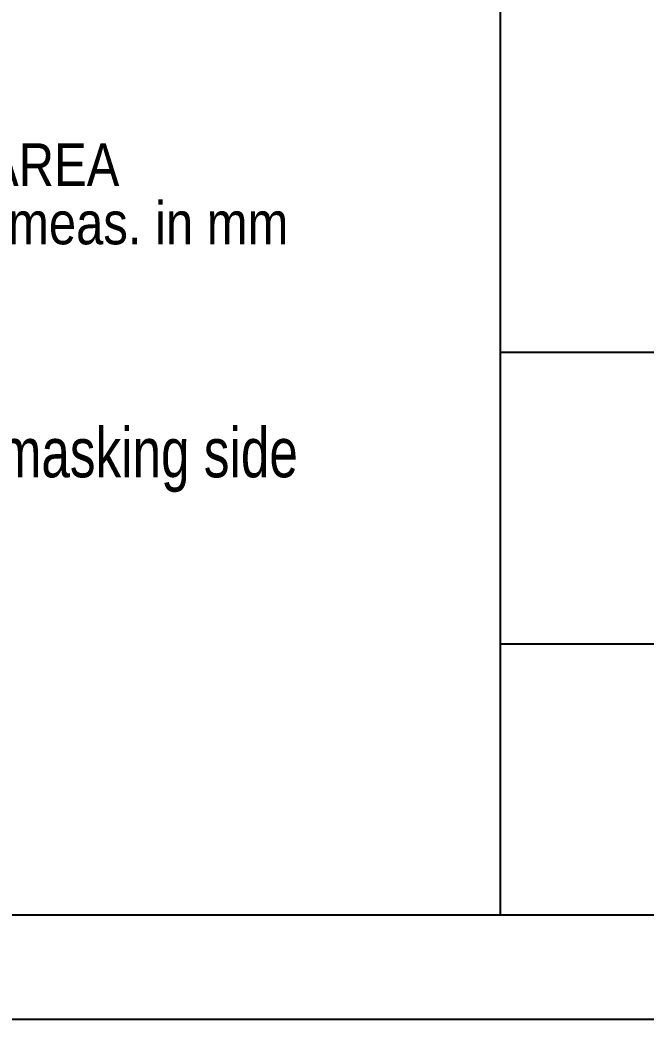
# Model space of a CAD drawing. Header units: millimetres. Extents: x 0 to 420, y 0 to 297.
# Drawn here: x 201.96 to 232, y 0 to 47.95 of the extents above; entities that cross this region are included whole.
import ezdxf

# ---------------------------------------------------------------- set-up
doc = ezdxf.new("R2010")
doc.units = ezdxf.units.MM
doc.styles.add('Arial Narrow', font='ARIALN.TTF', dxfattribs={"height": 0.2})

# ---------------------------------------------------------------- blocks, each defined once
blk = doc.blocks.new('Unknown-43783565-1177')
at = {"color": 5, "linetype": 'Continuous'}
for p, q in [((5, 5), (415, 5)), ((0, 0), (420, 0))]:
    blk.add_line(p, q, dxfattribs=at)
blk = doc.blocks.new('0_TCM_4503_AIVD_AD_TITLE_BLOCK-43783565-2281')
at = {"color": 4, "linetype": 'Continuous'}
blk.add_line((225, 114), (225, 5), dxfattribs=at)
at = {"color": 7, "linetype": 'Continuous'}
for p, q in [((225, 32), (415, 32)), ((225, 18), (415, 18)), ((225, 5), (415, 5))]:
    blk.add_line(p, q, dxfattribs=at)
blk = doc.blocks.new('0_TCM_4503_AIVD_AD_NOTE_BLOCK-43783565-2284')
at = {"color": 7, "linetype": 'Continuous', "style": 'Arial Narrow'}
for s, p in [('= MASKING AREA', (186.821, 39.977)), ('all masking meas. in mm', (188.986, 37.183))]:
    blk.add_text(s, height=2.05103, dxfattribs=at).set_placement(p)
at = {"color": 7, "linetype": 'Continuous', "style": 'Arial Narrow', "width": 0.9}
blk.add_text('denotes masking side', height=2.38607, dxfattribs=at).set_placement((191.5, 26))

msp = doc.modelspace()

# ---------------------------------------------------------------- block references
for name in ['Unknown-43783565-1177', '0_TCM_4503_AIVD_AD_TITLE_BLOCK-43783565-2281', '0_TCM_4503_AIVD_AD_NOTE_BLOCK-43783565-2284']:
    msp.add_blockref(name, (0, 0))

doc.saveas('drawing.dxf')
